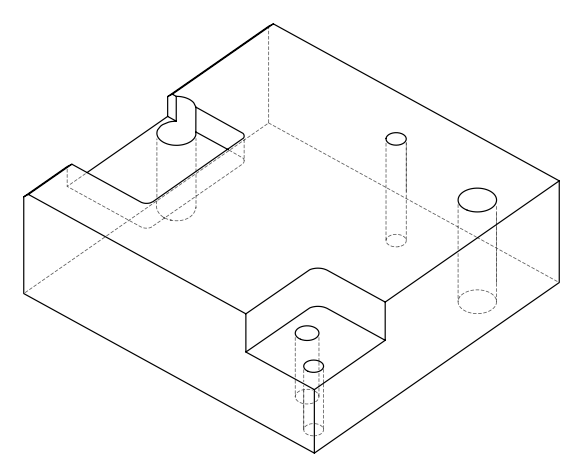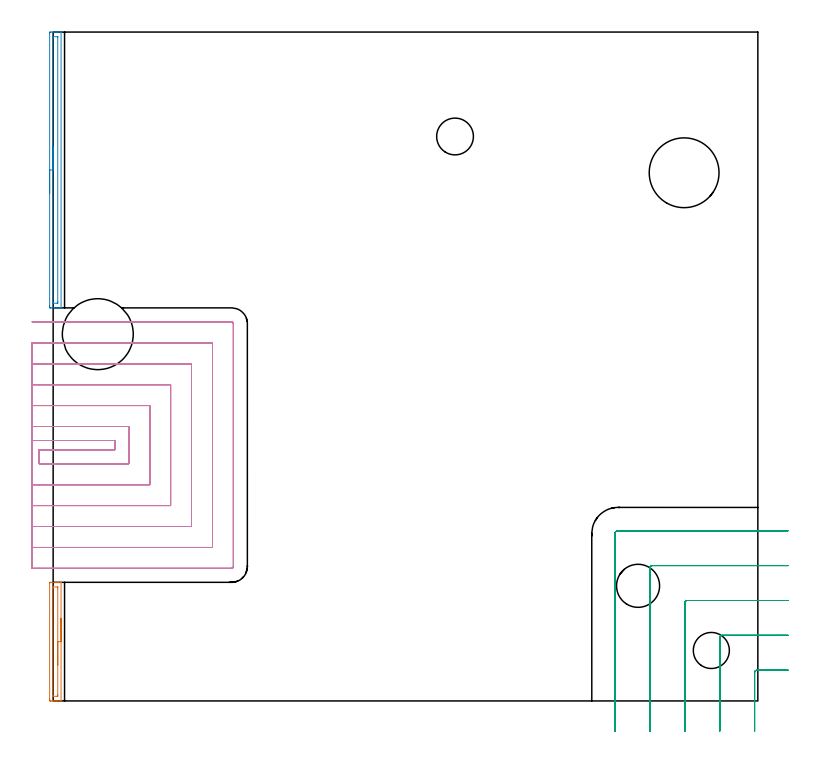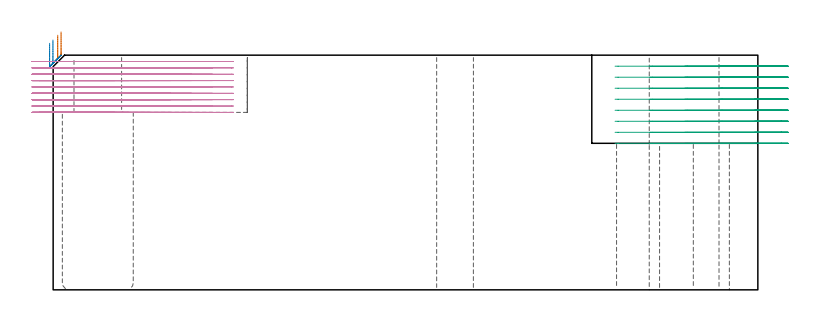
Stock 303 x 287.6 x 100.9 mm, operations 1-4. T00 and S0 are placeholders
(PLAN: 12 operations, 10 tool changes, 52.1 min)
(1 AREA_MILL | FG_CHAMFER_SURFACE | UGT0205_001 | 1 min | 653 mm3)
(2 AREA_MILL_1 | FG_CHAMFER_SURFACE_1 | UGT0205_001 | 2.08 min | 1465 mm3)
(3 MILL_CORNER_NOTCH_RECTANGULAR | CORNER_NOTCH_RECTANGULAR | UGT0201_094 | Follow Part, ap 5, ae 75% | 9.03 min | 224123 mm3)
(4 MILL_SLOT | SLOT_PARTIAL_RECTANGULAR | NXT0201_011 | Follow Part, ap 3, ae 75% | 33.42 min | 241843 mm3)
(5 MILL_THROUGH_HOLE_FROM_SOLID_MATERIAL | STEP1HOLE_1 | NXT0201_007 | Circular | 4.57 min | 56801 mm3)
(6 INDEXABLE_INSERT_DRILL_THROUGH_HOLE_FROM_SOLID | STEP1HOLE | NXT0302_002 | 0.28 min | 11881 mm3)
(7 INDEXABLE_INSERT_DRILL_THROUGH_HOLE_FROM_SOLID_1 | STEP1HOLE_2 | NXT0302_008 | 0.28 min | 16959 mm3)
(8 INDEXABLE_INSERT_DRILL_THROUGH_HOLE_FROM_SOLID_2 | STEP1HOLE_4 | NXT0302_031 | 0.42 min | 71245 mm3)
(9 SPOT_DRILL | STEP1HOLE_3 | NXT0321_9005460120000 | 0.03 min | 5 mm3)
(10 DRILL_BLIND_HOLE_INTO_CENTER | STEP1HOLE_3 | NXT0301_074 | 0.07 min | 1185 mm3)
(11 GUN_DRILL_THROUGH_HOLE | STEP1HOLE_3 | UGT0307_007 | 0.51 min | 6791 mm3)
(12 DRILL_TO_ENLARGE_THROUGH_HOLE | STEP1HOLE_3 | UGT0301_240 | 0.44 min | 11800 mm3)
(TOOL UGT0205_001 | Chamfer Mill 20 x 3 x 45 deg. | D20 FL50 Z2)
(TOOL UGT0201_094 | End mill 20 mm | D20 FL38 Z4)
(TOOL NXT0201_011 | ENDMILL 12mm [2P460-1200-NA 1630] | D12 FL38 Z6)
(TOOL NXT0201_007 | ENDMILL 25mm [R216.25-25050GCK54P 1620] | D25 R3 FL54 Z5)
(TOOL NXT0302_002 | Index. Insert Drill 15.5mm [880-D1550L20-05] | D15.5 PA176 FL78 Z2)
(TOOL NXT0302_008 | Index. Insert Drill 18.5mm [880-D1850L25-05] | D18.5 PA176 FL93 Z2)
(TOOL NXT0302_031 | Index. Insert Drill 30mm [880-D3000L32-05] | D30 PA176 FL150 Z2)
(TOOL NXT0321_9005460120000 | NC Spot Drill, 142deg, 12mm, Carbide, Uncoated | D12 PA142 FL30 Z2)
(TOOL NXT0301_074 | Carbide Drill 10.3mm [860.1-1030-031A1-MM 2214] | D10.3 PA140 FL55 Z2)
(TOOL UGT0307_007 | Gun Drill 10 mm | D10 PA130 FL24 Z1)
(TOOL UGT0301_240 | Twist Drill 15.8 mm | D15.8 PA118 FL120 Z2)
(OP 1 AREA_MILL)
G17 G21 G94 G90
T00 M6
G54
G17 G0 G90 X3.4 Y35.5 S1061 M3
G43 Z110.9 H0
G94 G1 Y35.462 Z110.028 F250.
Y35.348 Z109.163
Y35.159 Z108.312
Y34.897 Z107.48
Y34.563 Z106.674
Y34.16 Z105.9
Y33.692 Z105.164
Y33.16 Z104.472
Y32.571 Z103.829
Y31.928 Z103.239
Y31.236 Z102.708
Y30.5 Z102.24
Y29.726 Z101.837
Y28.92 Z101.503
Y28.088 Z101.241
Y27.237 Z101.052
Y26.372 Z100.938
Y25.5 Z100.9
Y0.129
X3.397 Y0.01 Z100.889
X3.321 Y0.002 Z100.813
X3.239 Y0. Z100.738
X2.619 Z100.118
X1.888 Z99.387
X1.384 Z98.88
X1.133 Z98.629
X0.515 Z98.012
X0.264 Z97.761
X-0.354 Z97.14
X-0.914 Z96.581
X-1.107 Z96.388
X-1.223 Y0.002 Z96.272
X-1.493 Y0.01 Z96.002
X-1.498 Y0.292 Z96.
X-1.5 Y0.574
Y0.858
Y50.426
X-1.498 Y50.708
X-1.493 Y50.99 Z96.002
X-1.223 Y51. Z96.272
X-0.914 Z96.581
X-0.354 Z97.14
X0.264 Z97.761
X0.515 Z98.012
X1.133 Z98.629
X1.384 Z98.88
X1.888 Z99.387
X2.45 Z99.95
X3.123 Z100.621
X3.239 Z100.738
X3.321 Y50.998 Z100.813
X3.397 Y50.99 Z100.888
X3.4 Y50.871 Z100.9
Y25.5
X1.986 Z99.486
X1.985 Y2.629 Z99.485
X1.984 Y2.355 Z99.484
X1.98 Y2.047 Z99.48
X1.979 Y2.017 Z99.479
X1.937 Y2.01 Z99.437
X1.846 Y2.005 Z99.346
X1.73 Y2.001 Z99.23
X-0.009 Y2.002 Z97.491
X-0.067 Y2.007 Z97.433
X-0.076 Y2.009 Z97.424
X-0.079 Y2.026 Z97.421
X-0.083 Y2.077 Z97.417
X-0.085 Y2.355 Z97.415
Y48.371
X-0.084 Y48.646 Z97.416
X-0.08 Y48.953 Z97.42
X-0.079 Y48.983 Z97.421
X-0.037 Y48.99 Z97.463
X0.054 Y48.995 Z97.554
X0.17 Y48.999 Z97.67
X1.909 Y48.998 Z99.409
X1.967 Y48.993 Z99.467
X1.976 Y48.991 Z99.476
X1.979 Y48.974 Z99.479
X1.983 Y48.923 Z99.483
X1.985 Y48.646 Z99.485
X1.986 Y25.5 Z99.486
Y24.628 Z99.524
Y23.764 Z99.638
Y22.912 Z99.826
Y22.08 Z100.089
Y21.274 Z100.423
Y20.5 Z100.825
Y19.764 Z101.294
Y19.072 Z101.825
Y18.429 Z102.415
Y17.84 Z103.058
Y17.309 Z103.75
Y16.84 Z104.486
Y16.437 Z105.259
Y16.103 Z106.065
Y15.841 Z106.897
Y15.652 Z107.749
Y15.538 Z108.614
Y15.5 Z109.486
G0 Z110.9
M5
M2
(OP 2 AREA_MILL_1)
G17 G21 G94 G90
T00 M6
G54
G17 G0 G90 X-1.5 Y218.3 S1061 M3
G43 Z110.9 H0
Z106.
G94 G1 Y218.338 Z105.128 F250.
Y218.452 Z104.264
Y218.641 Z103.412
Y218.903 Z102.58
Y219.237 Z101.774
Y219.64 Z101.
Y220.108 Z100.264
Y220.64 Z99.572
Y221.229 Z98.929
Y221.872 Z98.34
Y222.564 Z97.809
Y223.3 Z97.34
Y224.074 Z96.937
Y224.88 Z96.603
Y225.712 Z96.341
Y226.563 Z96.152
Y227.428 Z96.038
Y228.3 Z96.
Y287.031
X-1.498 Y287.313
X-1.493 Y287.59 Z96.002
X-1.223 Y287.6 Z96.272
X-0.909 Z96.585
X-0.354 Z97.14
X0.273 Z97.77
X0.516 Z98.012
X1.142 Z98.639
X1.385 Z98.88
X1.87 Z99.369
X2.637 Z100.136
X3.245 Z100.744
X3.323 Y287.599 Z100.815
X3.345 Y287.598 Z100.836
X3.397 Y287.59 Z100.889
X3.4 Y287.476 Z100.9
Y169.124
X3.397 Y169.01 Z100.889
X3.324 Y169.002 Z100.816
X3.245 Y169. Z100.744
X2.637 Z100.136
X1.87 Z99.369
X1.385 Z98.88
X1.142 Z98.639
X0.516 Z98.012
X0.273 Z97.77
X-0.354 Z97.14
X-0.909 Z96.585
X-1.107 Z96.388
X-1.223 Y169.002 Z96.272
X-1.493 Y169.01 Z96.002
X-1.498 Y169.287 Z96.
X-1.5 Y169.569
Y169.853
Y228.3
X-0.086 Z97.414
X-0.085 Y284.976 Z97.415
X-0.084 Y285.251 Z97.416
X-0.08 Y285.558 Z97.42
X-0.079 Y285.588 Z97.421
X-0.029 Y285.592 Z97.471
X0.061 Y285.597 Z97.561
X0.175 Y285.599 Z97.675
X1.914 Y285.598 Z99.414
X1.968 Y285.593 Z99.468
X1.976 Y285.591 Z99.476
X1.979 Y285.576 Z99.479
X1.983 Y285.528 Z99.483
X1.985 Y285.251 Z99.485
Y171.624
X1.984 Y171.349 Z99.484
X1.98 Y171.042 Z99.48
X1.979 Y171.012 Z99.479
X1.929 Y171.008 Z99.429
X1.839 Y171.003 Z99.339
X1.725 Y171.001 Z99.225
X-0.014 Y171.002 Z97.486
X-0.068 Y171.007 Z97.432
X-0.076 Y171.009 Z97.424
X-0.079 Y171.024 Z97.421
X-0.083 Y171.072 Z97.417
X-0.085 Y171.349 Z97.415
X-0.086 Y228.3 Z97.414
Y229.172 Z97.452
Y230.036 Z97.566
Y230.888 Z97.755
Y231.72 Z98.017
Y232.526 Z98.351
Y233.3 Z98.754
Y234.036 Z99.223
Y234.728 Z99.754
Y235.371 Z100.343
Y235.96 Z100.986
Y236.491 Z101.679
Y236.96 Z102.414
Y237.363 Z103.188
Y237.697 Z103.994
Y237.959 Z104.826
Y238.148 Z105.678
Y238.262 Z106.543
Y238.3 Z107.414
G0 Z110.9
M5
M2
(OP 3 MILL_CORNER_NOTCH_RECTANGULAR)
G17 G21 G94 G90
T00 M6
G54
G17 G0 G90 X316. Y13.2 S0 M3
G43 Z110.9 H0
Z96.162
G94 G1 X313. F250.
X302.595 F500.
G3 X301.6 Y12.205 R1.
G1 Y-10.
Y-13. F250.
G0 Z110.9
X316. Y28.2
Z96.162
G1 X313.
X287.595 F500.
G3 X286.6 Y27.205 R1.
G1 Y-10.
Y-13. F250.
G0 Z110.9
X316. Y43.2
Z96.162
G1 X313.
X272.595 F500.
G3 X271.6 Y42.205 R1.
G1 Y-10.
Y-13. F250.
G0 Z110.9
X316. Y58.2
Z96.162
G1 X313.
X257.596 F500.
G3 X256.6 Y57.204 R1.
G1 Y-10.
Y-13. F250.
G0 Z110.9
X316. Y73.2
Z96.162
G1 X313.
X242.9 F500.
G3 X241.6 Y71.9 R1.3
G1 Y-10.
Y-13. F250.
G0 Z110.9
X316. Y13.2
Z91.425
G1 X313.
X302.595 F500.
G3 X301.6 Y12.205 R1.
G1 Y-10.
Y-13. F250.
G0 Z110.9
X316. Y28.2
Z91.425
G1 X313.
X287.595 F500.
G3 X286.6 Y27.205 R1.
G1 Y-10.
Y-13. F250.
G0 Z110.9
X316. Y43.2
Z91.425
G1 X313.
X272.595 F500.
G3 X271.6 Y42.205 R1.
G1 Y-10.
Y-13. F250.
G0 Z110.9
X316. Y58.2
Z91.425
G1 X313.
X257.596 F500.
G3 X256.6 Y57.204 R1.
G1 Y-10.
Y-13. F250.
G0 Z110.9
X316. Y73.2
Z91.425
G1 X313.
X242.9 F500.
G3 X241.6 Y71.9 R1.3
G1 Y-10.
Y-13. F250.
G0 Z110.9
X316. Y13.2
Z86.687
G1 X313.
X302.595 F500.
G3 X301.6 Y12.205 R1.
G1 Y-10.
Y-13. F250.
G0 Z110.9
X316. Y28.2
Z86.687
G1 X313.
X287.595 F500.
G3 X286.6 Y27.205 R1.
G1 Y-10.
Y-13. F250.
G0 Z110.9
X316. Y43.2
Z86.687
G1 X313.
X272.595 F500.
G3 X271.6 Y42.205 R1.
G1 Y-10.
Y-13. F250.
G0 Z110.9
X316. Y58.2
Z86.687
G1 X313.
X257.596 F500.
G3 X256.6 Y57.204 R1.
G1 Y-10.
Y-13. F250.
G0 Z110.9
X316. Y73.2
Z86.687
G1 X313.
X242.9 F500.
G3 X241.6 Y71.9 R1.3
G1 Y-10.
Y-13. F250.
G0 Z110.9
X316. Y13.2
Z81.95
G1 X313.
X302.595 F500.
G3 X301.6 Y12.205 R1.
G1 Y-10.
Y-13. F250.
G0 Z110.9
X316. Y28.2
Z81.95
G1 X313.
X287.595 F500.
G3 X286.6 Y27.205 R1.
G1 Y-10.
Y-13. F250.
G0 Z110.9
X316. Y43.2
Z81.95
G1 X313.
X272.595 F500.
G3 X271.6 Y42.205 R1.
G1 Y-10.
Y-13. F250.
G0 Z110.9
X316. Y58.2
Z81.95
G1 X313.
X257.596 F500.
G3 X256.6 Y57.204 R1.
G1 Y-10.
Y-13. F250.
G0 Z110.9
X316. Y73.2
Z81.95
G1 X313.
X242.9 F500.
G3 X241.6 Y71.9 R1.3
G1 Y-10.
Y-13. F250.
G0 Z110.9
X316. Y13.2
Z77.212
G1 X313.
X302.595 F500.
G3 X301.6 Y12.205 R1.
G1 Y-10.
Y-13. F250.
G0 Z110.9
X316. Y28.2
Z77.212
G1 X313.
X287.595 F500.
G3 X286.6 Y27.205 R1.
G1 Y-10.
Y-13. F250.
G0 Z110.9
X316. Y43.2
Z77.212
G1 X313.
X272.595 F500.
G3 X271.6 Y42.205 R1.
G1 Y-10.
Y-13. F250.
G0 Z110.9
X316. Y58.2
Z77.212
G1 X313.
X257.596 F500.
G3 X256.6 Y57.204 R1.
G1 Y-10.
Y-13. F250.
G0 Z110.9
X316. Y73.2
Z77.212
G1 X313.
X242.9 F500.
G3 X241.6 Y71.9 R1.3
G1 Y-10.
Y-13. F250.
G0 Z110.9
X316. Y13.2
Z72.475
G1 X313.
X302.595 F500.
G3 X301.6 Y12.205 R1.
G1 Y-10.
Y-13. F250.
G0 Z110.9
X316. Y28.2
Z72.475
G1 X313.
X287.595 F500.
G3 X286.6 Y27.205 R1.
G1 Y-10.
Y-13. F250.
G0 Z110.9
X316. Y43.2
Z72.475
G1 X313.
X272.595 F500.
G3 X271.6 Y42.205 R1.
G1 Y-10.
Y-13. F250.
G0 Z110.9
X316. Y58.2
Z72.475
G1 X313.
X257.596 F500.
G3 X256.6 Y57.204 R1.
G1 Y-10.
Y-13. F250.
G0 Z110.9
X316. Y73.2
Z72.475
G1 X313.
X242.9 F500.
G3 X241.6 Y71.9 R1.3
G1 Y-10.
Y-13. F250.
G0 Z110.9
X316. Y13.2
Z67.737
G1 X313.
X302.595 F500.
G3 X301.6 Y12.205 R1.
G1 Y-10.
Y-13. F250.
G0 Z110.9
X316. Y28.2
Z67.737
G1 X313.
X287.595 F500.
G3 X286.6 Y27.205 R1.
G1 Y-10.
Y-13. F250.
G0 Z110.9
X316. Y43.2
Z67.737
G1 X313.
X272.595 F500.
G3 X271.6 Y42.205 R1.
G1 Y-10.
Y-13. F250.
G0 Z110.9
X316. Y58.2
Z67.737
G1 X313.
X257.596 F500.
G3 X256.6 Y57.204 R1.
G1 Y-10.
Y-13. F250.
G0 Z110.9
X316. Y73.2
Z67.737
G1 X313.
X242.9 F500.
G3 X241.6 Y71.9 R1.3
G1 Y-10.
Y-13. F250.
G0 Z110.9
X316. Y13.2
Z63.
G1 X313.
X302.595 F500.
G3 X301.6 Y12.205 R1.
G1 Y-10.
Y-13. F250.
G0 Z110.9
X316. Y28.2
Z63.
G1 X313.
X287.595 F500.
G3 X286.6 Y27.205 R1.
G1 Y-10.
Y-13. F250.
G0 Z110.9
X316. Y43.2
Z63.
G1 X313.
X272.595 F500.
G3 X271.6 Y42.205 R1.
G1 Y-10.
Y-13. F250.
G0 Z110.9
X316. Y58.2
Z63.
G1 X313.
X257.596 F500.
G3 X256.6 Y57.204 R1.
G1 Y-10.
Y-13. F250.
G0 Z110.9
X316. Y73.2
Z63.
G1 X313.
X242.9 F500.
G3 X241.6 Y71.9 R1.3
G1 Y-10.
Y-13. F250.
G0 Z110.9
M5
M2
(OP 4 MILL_SLOT)
G17 G21 G94 G90
T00 M6
G54
G17 G0 G90 X-9. Y112. S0 M3
G43 Z110.9 H1
Z98.167
G94 G1 X-6. F250.
X26.5 F500.
Y108.
X-6.
Y102.
X32.5
Y118.
X-6.
X-9. F250.
Y93.
X-6.
X41.5 F500.
Y127.
X-6.
X-9. F250.
Y84.
X-6.
X50.5 F500.
Y136.
X-6.
X-9. F250.
Y75.
X-6.
X59.5 F500.
Y145.
X-6.
X-9. F250.
Y66.
X-6.
X68.5 F500.
Y154.
X-6.
X-9. F250.
Y57.
X-6.
X76.7 F500.
G3 X77.5 Y57.8 R0.8
G1 Y162.2
G3 X76.7 Y163. R0.8
G1 X-6.
X-9. F250.
G0 Y112. Z95.433
G1 X-6.
X26.5 F500.
Y108.
X-6.
Y102.
X32.5
Y118.
X-6.
X-9. F250.
Y93.
X-6.
X41.5 F500.
Y127.
X-6.
X-9. F250.
Y84.
X-6.
X50.5 F500.
Y136.
X-6.
X-9. F250.
Y75.
X-6.
X59.5 F500.
Y145.
X-6.
X-9. F250.
Y66.
X-6.
X68.5 F500.
Y154.
X-6.
X-9. F250.
Y57.
X-6.
X76.7 F500.
G3 X77.5 Y57.8 R0.8
G1 Y162.2
G3 X76.7 Y163. R0.8
G1 X-6.
X-9. F250.
G0 Y112. Z92.7
G1 X-6.
X26.5 F500.
Y108.
X-6.
Y102.
X32.5
Y118.
X-6.
X-9. F250.
Y93.
X-6.
X41.5 F500.
Y127.
X-6.
X-9. F250.
Y84.
X-6.
X50.5 F500.
Y136.
X-6.
X-9. F250.
Y75.
X-6.
X59.5 F500.
Y145.
X-6.
X-9. F250.
Y66.
X-6.
X68.5 F500.
Y154.
X-6.
X-9. F250.
Y57.
X-6.
X76.7 F500.
G3 X77.5 Y57.8 R0.8
G1 Y162.2
G3 X76.7 Y163. R0.8
G1 X-6.
X-9. F250.
G0 Y112. Z89.967
G1 X-6.
X26.5 F500.
Y108.
X-6.
Y102.
X32.5
Y118.
X-6.
X-9. F250.
Y93.
X-6.
X41.5 F500.
Y127.
X-6.
X-9. F250.
Y84.
X-6.
X50.5 F500.
Y136.
X-6.
X-9. F250.
Y75.
X-6.
X59.5 F500.
Y145.
X-6.
X-9. F250.
Y66.
X-6.
X68.5 F500.
Y154.
X-6.
X-9. F250.
Y57.
X-6.
X76.7 F500.
G3 X77.5 Y57.8 R0.8
G1 Y162.2
G3 X76.7 Y163. R0.8
G1 X-6.
X-9. F250.
G0 Y112. Z87.233
G1 X-6.
X26.5 F500.
Y108.
X-6.
Y102.
X32.5
Y118.
X-6.
X-9. F250.
Y93.
X-6.
X41.5 F500.
Y127.
X-6.
X-9. F250.
Y84.
X-6.
X50.5 F500.
Y136.
X-6.
X-9. F250.
Y75.
X-6.
X59.5 F500.
Y145.
X-6.
X-9. F250.
Y66.
X-6.
X68.5 F500.
Y154.
X-6.
X-9. F250.
Y57.
X-6.
X76.7 F500.
G3 X77.5 Y57.8 R0.8
G1 Y162.2
G3 X76.7 Y163. R0.8
G1 X-6.
X-9. F250.
G0 Y112. Z84.5
G1 X-6.
X26.5 F500.
Y108.
X-6.
Y102.
X32.5
Y118.
X-6.
X-9. F250.
Y93.
X-6.
X41.5 F500.
Y127.
X-6.
X-9. F250.
Y84.
X-6.
X50.5 F500.
Y136.
X-6.
X-9. F250.
Y75.
X-6.
X59.5 F500.
Y145.
X-6.
X-9. F250.
Y66.
X-6.
X68.5 F500.
Y154.
X-6.
X-9. F250.
Y57.
X-6.
X76.7 F500.
G3 X77.5 Y57.8 R0.8
G1 Y162.2
G3 X76.7 Y163. R0.8
G1 X-6.
X-9. F250.
G0 Y112. Z81.767
G1 X-6.
X26.5 F500.
Y108.
X-6.
Y102.
X32.5
Y118.
X-6.
X-9. F250.
Y93.
X-6.
X41.5 F500.
Y127.
X-6.
X-9. F250.
Y84.
X-6.
X50.5 F500.
Y136.
X-6.
X-9. F250.
Y75.
X-6.
X59.5 F500.
Y145.
X-6.
X-9. F250.
Y66.
X-6.
X68.5 F500.
Y154.
X-6.
X-9. F250.
Y57.
X-6.
X76.7 F500.
G3 X77.5 Y57.8 R0.8
G1 Y162.2
G3 X76.7 Y163. R0.8
G1 X-6.
X-9. F250.
G0 Y112. Z79.033
G1 X-6.
X26.5 F500.
Y108.
X-6.
Y102.
X32.5
Y118.
X-6.
X-9. F250.
Y93.
X-6.
X41.5 F500.
Y127.
X-6.
X-9. F250.
Y84.
X-6.
X50.5 F500.
Y136.
X-6.
X-9. F250.
Y75.
X-6.
X59.5 F500.
Y145.
X-6.
X-9. F250.
Y66.
X-6.
X68.5 F500.
Y154.
X-6.
X-9. F250.
Y57.
X-6.
X76.7 F500.
G3 X77.5 Y57.8 R0.8
G1 Y162.2
G3 X76.7 Y163. R0.8
G1 X-6.
X-9. F250.
G0 Y112. Z76.3
G1 X-6.
X26.5 F500.
Y108.
X-6.
Y102.
X32.5
Y118.
X-6.
X-9. F250.
Y93.
X-6.
X41.5 F500.
Y127.
X-6.
X-9. F250.
Y84.
X-6.
X50.5 F500.
Y136.
X-6.
X-9. F250.
Y75.
X-6.
X59.5 F500.
Y145.
X-6.
X-9. F250.
Y66.
X-6.
X68.5 F500.
Y154.
X-6.
X-9. F250.
Y57.
X-6.
X76.7 F500.
G3 X77.5 Y57.8 R0.8
G1 Y162.2
G3 X76.7 Y163. R0.8
G1 X-6.
X-9. F250.
G0 Z110.9
M5
M2
